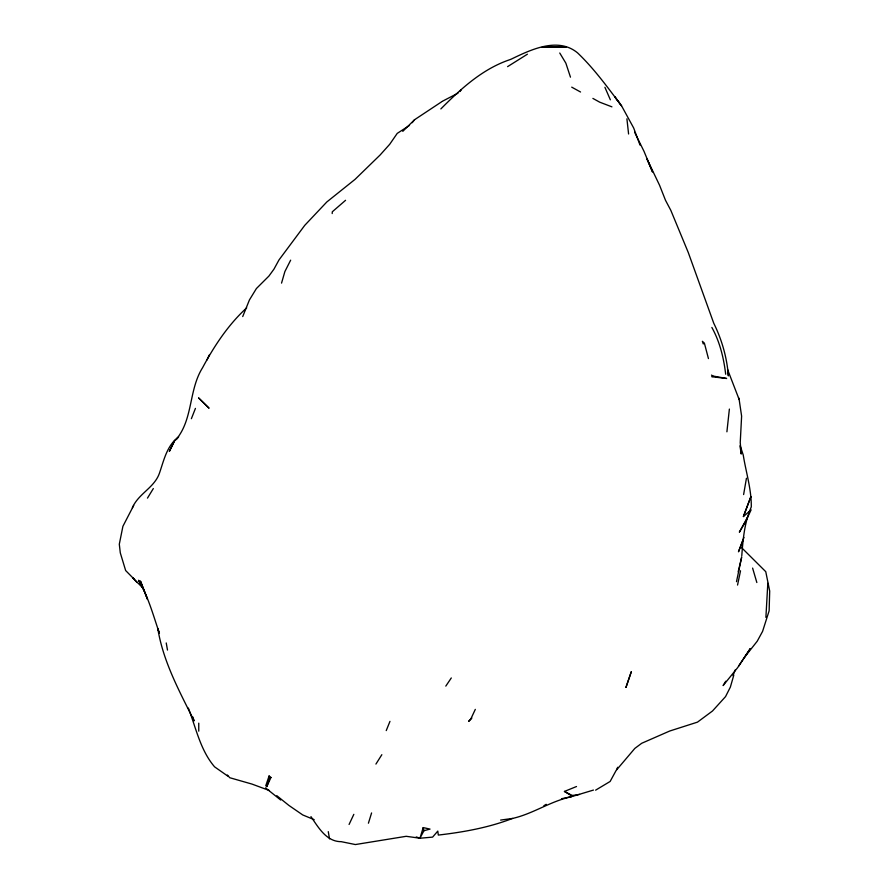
<?xml version="1.0" encoding="UTF-8"?>
<svg xmlns="http://www.w3.org/2000/svg" width="889" height="889" viewBox="0 0 889 889"><rect width="100%" height="100%" fill="white"/><g stroke="black" fill="none" stroke-linecap="round" stroke-linejoin="round"><path stroke-width="1.33" d="M741.782 555.725C743.015 539.145 744.471 522.376 751.283 506.93C751.527 489.361 745.971 472.259 743.248 455.046L740.137 445.578M767.818 583.262L765.896 617.388M332.197 213.56L332.308 211.793L345.565 200.303M726.902 431.81L729.38 409.073M743.615 494.562L746.449 478.226M741.704 556.858L736.503 581.673M737.548 585.062L740.526 570.782M738.203 571.716L741.57 557.67M281.546 283.113L284.869 271.59L290.659 260.155M733.781 675.229L730.358 687.108L725.535 696.62L712.5 711L697.487 722.135L669.706 731.025L641.714 743.271L634.835 748.405L616.11 770.485L610.132 781.464L595.608 790.165M353.833 814.346L349.077 824.459M423.197 827.592L419.986 838.171L423.942 830.693L423.197 827.592L430.032 829.093L423.942 830.693M368.413 823.214L371.591 812.935M269.089 775.986L269.678 777.753L266.767 786.721L270.945 777.486L269.089 775.986L265.722 785.865M743.404 516.553L750.883 496.64L743.404 516.553L751.116 509.853L745.571 521.621L739.359 532.189L747.482 517.32M743.949 537.423L738.481 551.813L743.226 539.467M191.379 418.697L195.436 408.395M733.003 675.629L735.325 669.761M386.237 730.591L389.971 721.368M206.993 359.956L209.282 354.955M242.719 316.551L249.442 299.915L256.399 288.547L268.911 276.068L273.979 269.111L278.99 259.932L304.76 225.339L326.852 201.936L355.033 179.378L380.092 155.019L389.726 144.262L397.227 133.394L409.518 125.393M475.315 709.378L470.692 719.223L468.67 721.346L471.859 718.079M616.566 769.53L617.733 767.263M133.683 505.452L122.904 526.321L119.304 544.201L120.293 552.847L125.649 570.538L143.296 588.44L138.551 580.25C148.33 596.741 153.252 615.344 159.42 633.346L157.786 628.479C163.12 661.583 179.367 691.186 194.102 720.835L192.824 716.945M375.925 764.073L381.848 754.694M132.372 507.808C138.184 493.851 154.219 487.839 159.342 473.481C163.909 460.369 166.776 445.622 178.656 436.843M725.746 681.218L723.124 685.575L737.67 667.606L750.327 648.526L738.626 666.117M147.474 498.118L153.33 488.55M445.8 686.119L451.301 677.951M744.471 657.338L757.217 641.225L762.584 631.379L769.129 610.821L769.696 591.041L765.762 571.683L741.282 547.346M459.924 91.578L461.38 89.667M412.196 122.693L414.552 119.737L441.711 101.746M402.761 131.361L414.552 119.737M246.686 307.861C228.295 324.652 214.271 345.921 202.581 367.702C188.512 390.038 193.291 419.275 175.955 439.744L177.8 437.899M440.855 108.925C460.88 88.778 482.527 68.853 509.997 59.63L511.319 59.096C531.022 49.595 557.959 36.649 577.561 52.873C594.23 68.742 607.743 87.555 621.578 105.858L633.668 127.983L640.024 145.085M712.845 376.003L711.767 376.736L726.624 378.481L712.845 376.003L711.511 375.091M507.586 66.642L527.41 54.196M543.835 805.745L546.19 804.323M457.979 93.189L442.355 101.279M593.463 790.077L572.527 796.377L564.426 791.432L576.516 786.521M571.483 796.755C550.647 801.045 533.178 813.802 512.542 818.436C488.772 827.626 463.591 832.137 438.31 835.071L437.788 831.104L432.61 837.116L420.041 838.227L406.195 836.305L355.389 844.55L341.232 841.672C326.407 841.761 318.395 827.392 310.961 816.624M561.481 798.755L572.527 796.377L572.227 795.499L564.426 791.432M269.678 777.753L270.945 777.486M572.227 795.499L579.55 794.433M500.607 820.08L512.542 818.436M269.411 790.532L251.976 784.076L229.74 777.719L227.395 775.019M416.241 836.927L420.041 838.227M611.921 106.847L599.686 102.168L592.896 98.412M314.195 819.68L302.738 814.946L288.903 805.423L276.79 795.688M571.716 87.144L580.55 92.011M227.94 776.197L214.582 766.84C200.281 750.105 196.091 728.08 188.346 708.066M265.544 787.876L280.68 800.011M134.339 579.472L132.639 577.661L137.15 582.562M621.578 105.858L614.688 96.634L620.266 104.113M559.759 53.018L565.86 63.163L570.471 77.165M142.018 586.584L143.696 589.618M634.59 132.217L644.047 151.419L652.537 171.977L647.059 159.12L659.571 185.279L665.505 200.303L670.828 210.36L688.253 252.476L713.756 323.24C721.868 339.731 726.946 357.522 728.391 375.869L727.702 370.68M711.867 327.452C719.857 341.876 723.724 357.956 725.68 374.225M604.909 87.289L610.354 99.812M740.104 446.789L741.248 454.046L740.237 442.578L741.615 416.141L739.148 399.483L727.524 369.38M703.288 343.987L702.388 341.309L704.388 343.165L708.444 358.589M739.148 399.483L738.526 397.539M752.605 568.093L756.839 582.528M328.263 831.637L329.541 838.872M166.232 642.947L167.488 650.059M626.912 118.837L628.59 133.995M198.758 723.168L198.758 731.158M631.301 671.728L625.978 687.364L631.301 671.728M170.177 449.712L169.343 451.39L174.822 440.288L170.177 449.712M552.058 47.128L542.123 47.239L566.093 47.05L552.058 47.128M208.915 408.04L198.692 398.016L208.915 408.04M147.43 599.164L140.518 581.217L147.43 599.164"/></g></svg>
